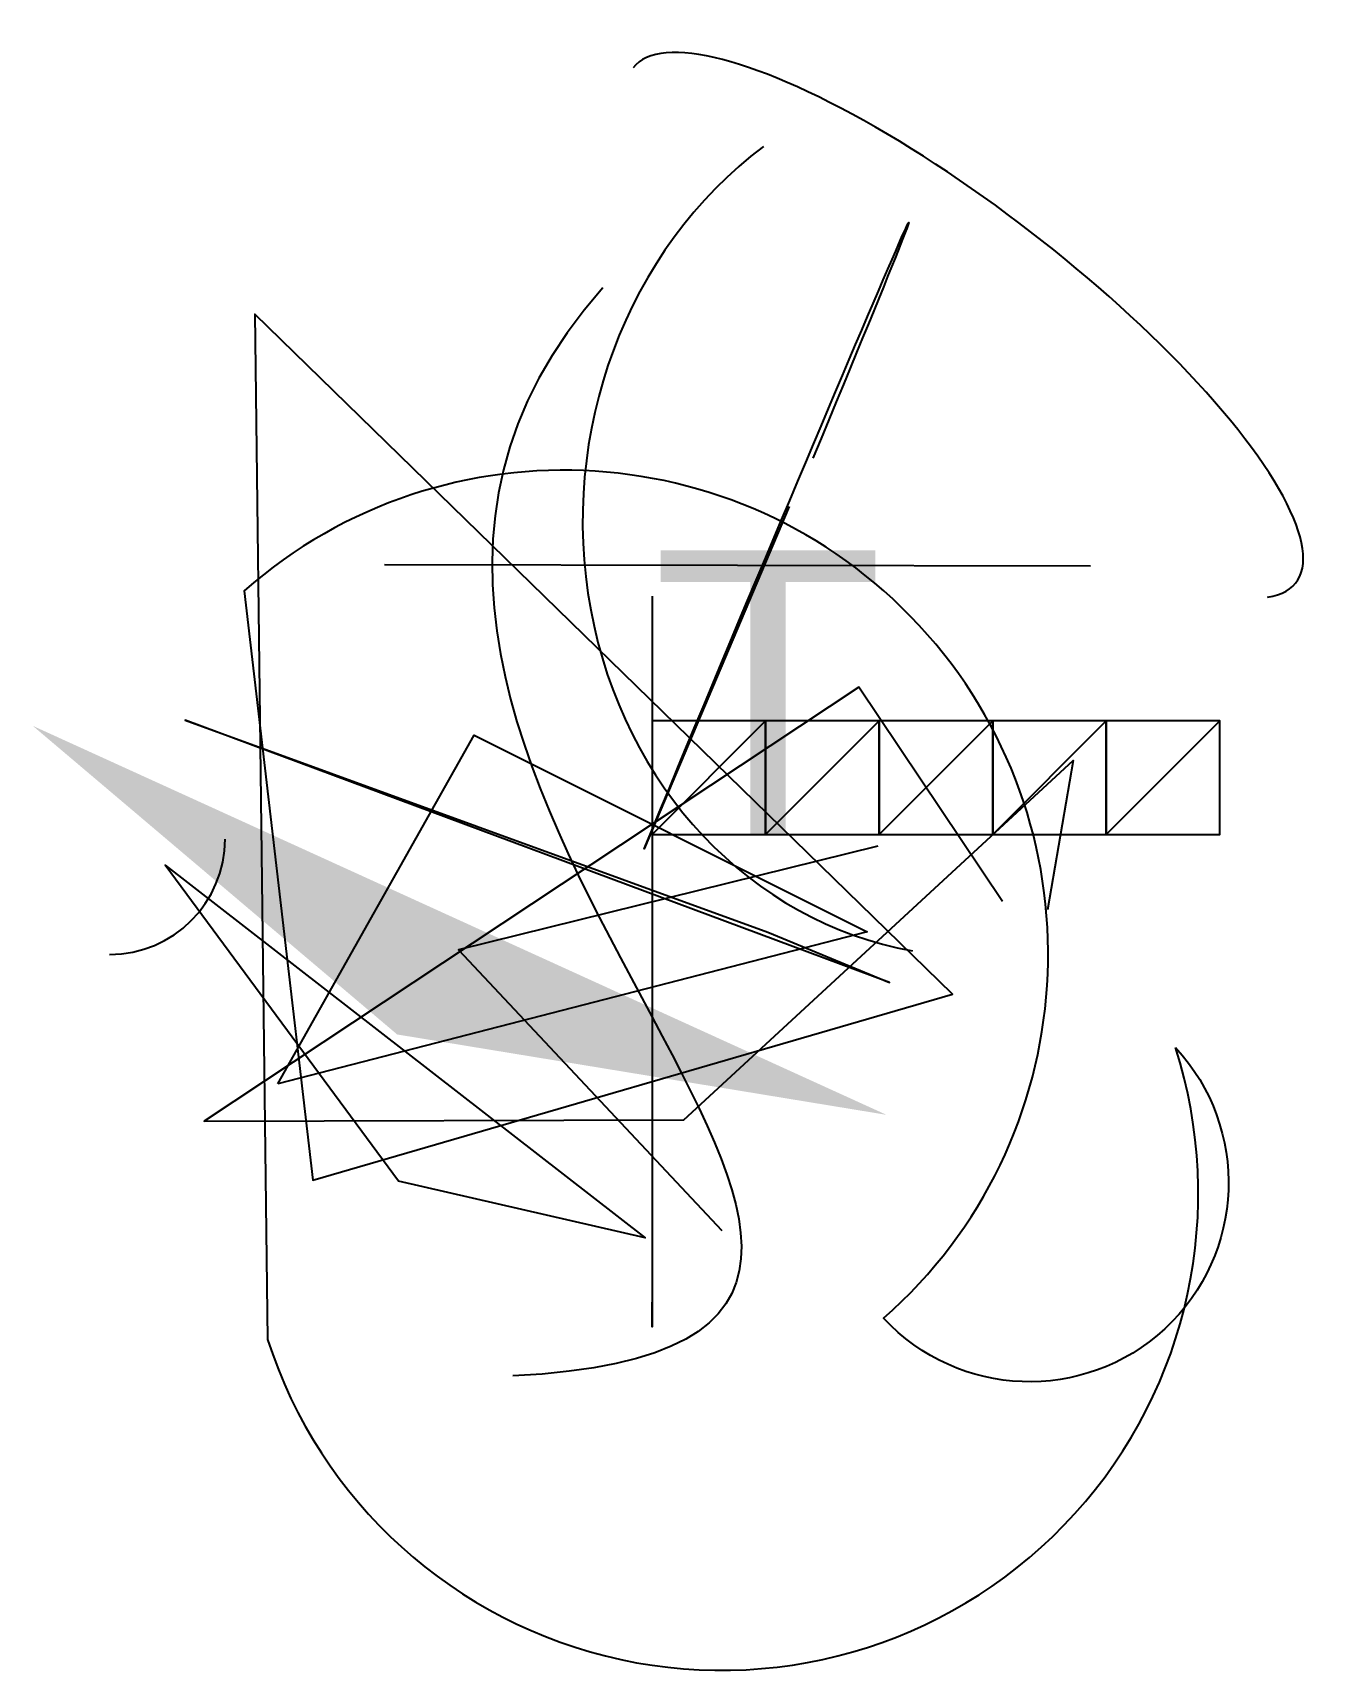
# Model space of a CAD drawing. Header units: centimetres. Extents: x -5.5 to 5.9, y -7.4 to 7.1.
import ezdxf

# ---------------------------------------------------------------- set-up
doc = ezdxf.new("R2010")
doc.units = ezdxf.units.CM

msp = doc.modelspace()

# ---------------------------------------------------------------- linework, layer by layer
msp.add_line((3.86, 2.363, 3.426), (-2.355, 2.372, -2.991))
at = {"extrusion": (0.722445, -0.302119, 0.004719)}
msp.add_lwpolyline([(3.128, 0.131), (-0.144, 2.508, -1), (3.603, -4.818, -1)], format="xyb", dxfattribs=at)
for points in [[(3.087, -0.592, 1.856), (1.822, 1.297, 4.796), (-3.944, -2.524, 3.284), (0.28, -2.514, 3.973), (3.708, 0.652, -1.207), (3.481, -0.663, -2.87)], [(1.987, -0.103, -1.933), (-1.705, -1.015, -4.71), (0.615, -3.487, 0.137)]]:
    msp.add_polyline3d(points)
msp.add_arc((-4.776, -0.041, -3.701), 1.016, 270, 360)
msp.add_ellipse((2.751, 4.482, -0.471), major_axis=(-2.918, 2.267, 2.407), ratio=0.228627, start_param=2.886534, end_param=6.283185)
for points in [[(0, 0), (1, 0), (1, 1)], [(0, 0), (1, 1), (0, 1)], [(1, 0), (2, 0), (2, 1)], [(1, 0), (2, 1), (1, 1)], [(2, 0), (3, 0), (3, 1)], [(2, 0), (3, 1), (2, 1)], [(3, 0), (4, 0), (4, 1)], [(3, 0), (4, 1), (3, 1)], [(4, 0), (5, 0), (5, 1)], [(4, 0), (5, 1), (4, 1)], [(-2.233, -3.052, -0.593), (-4.288, -0.272, -3.226), (-0.062, -3.552, 3.676)]]:
    msp.add_3dface(points)
at = {"layer": 'A'}
msp.add_3dface([(1.018, -0.862, -2.254), (2.092, -1.305, 0.582), (-4.11, 1.005, -2.088)], dxfattribs=at)
at = {"layer": 'B'}
msp.add_lwpolyline([(4.608, -1.876, -1), (2.039, -4.259, 1), (-3.591, 2.145, 0), (-2.988, -3.044, 0), (2.646, -1.407), (-3.498, 4.581), (-3.385, -4.447, 1)], format="xyb", close=True, dxfattribs=at)
msp.add_lwpolyline([(-3.295, -2.195), (-1.565, 0.873), (1.894, -0.857)], close=True, dxfattribs=at)
msp.add_ellipse((2.923, 2.834, -1.804), major_axis=(3.514, -0.343, 1.957), ratio=0.969071, start_param=2.259871, end_param=4.640672, dxfattribs=at)
msp.add_open_spline([(-0.432, 4.811, -2.116), (-4.184, 0.629, 2.342), (4.493, -4.477, -4.453), (-1.226, -4.768, -2.379)], degree=3, dxfattribs=at)
at = {"layer": 'cañería', "extrusion": (-0.257956, 0.717395, 0.900094)}
msp.add_solid([(4.808, -3.597), (-1.107, 3.96), (2.708, 1.177)], dxfattribs=at)
at = {"layer": 'MUROS', "extrusion": (1, 0, 0)}
msp.add_lwpolyline([(2.098, 1.326, -0.449134), (-4.285, -3.804), (-4.335, 2.072), (-4.117, -1.248)], format="xyb", dxfattribs=at)

# ---------------------------------------------------------------- texts
msp.add_text('T', height=2.5).set_placement((0, 0))
at = {"layer": 'A'}
msp.add_text('T', height=2.5, dxfattribs=at).set_placement((0, 0))

doc.saveas('drawing.dxf')
